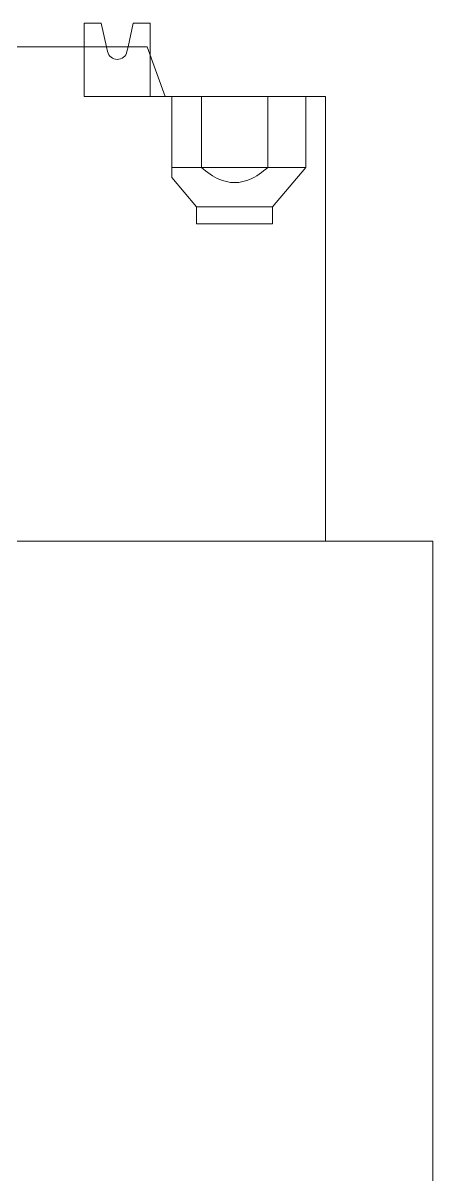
# Model space of a CAD drawing. Header units: millimetres. Extents: x 37984 to 70752, y 14140 to 37584.
# Drawn here: x 39344.62 to 39357.02, y 35735.02 to 35769.87 of the extents above; entities that cross this region are included whole.
import ezdxf

# ---------------------------------------------------------------- set-up
doc = ezdxf.new("R2010")
doc.units = ezdxf.units.MM
doc.set_wipeout_variables(frame=1)
doc.layers.add('000-PI-Oprema', color=30, linetype='Continuous', lineweight=5)

# ---------------------------------------------------------------- blocks, each defined once
blk = doc.blocks.new('P30_provjeriti')
at = {"layer": '000-PI-Oprema'}
for p, q in [((47328.167, 36714.819), (47328.683, 36714.819)), ((47328.167, 36714.819), (47328.167, 36714.099)), ((47328.167, 36714.819), (47328.167, 36714.819)), ((47328.167, 36714.819), (47328.167, 36714.819)), ((47328.683, 36714.819), (47328.683, 36714.819)), ((47328.683, 36714.819), (47328.842, 36714.099)), ((47328.683, 36714.819), (47328.683, 36714.819)), ((47329.492, 36714.099), (47329.652, 36714.819)), ((47329.652, 36714.819), (47329.652, 36714.819)), ((47329.652, 36714.819), (47330.167, 36714.819)), ((47329.652, 36714.819), (47329.652, 36714.819)), ((47330.167, 36714.819), (47330.167, 36713.836)), ((47330.167, 36714.819), (47330.167, 36714.819)), ((47330.167, 36714.819), (47330.167, 36714.819)), ((47321.413, 36714.099), (47330.071, 36714.099)), ((47328.167, 36714.099), (47328.167, 36714.099)), ((47328.167, 36714.099), (47328.167, 36712.599)), ((47328.167, 36714.099), (47328.167, 36714.099)), ((47328.167, 36714.099), (47328.167, 36714.099)), ((47328.167, 36714.099), (47328.167, 36714.099)), ((47328.167, 36714.099), (47328.167, 36714.099)), ((47328.167, 36714.099), (47328.167, 36714.099)), ((47328.842, 36714.099), (47328.874, 36713.954)), ((47328.874, 36713.954), (47328.874, 36713.954)), ((47328.874, 36713.954), (47328.874, 36713.954)), ((47329.46, 36713.954), (47329.492, 36714.099)), ((47329.46, 36713.954), (47329.46, 36713.954)), ((47329.46, 36713.954), (47329.46, 36713.954)), ((47330.617, 36712.599), (47330.071, 36714.099)), ((47330.071, 36714.099), (47330.071, 36714.099)), ((47330.071, 36714.099), (47330.071, 36714.099)), ((47330.071, 36714.099), (47330.071, 36714.099)), ((47330.167, 36713.836), (47330.167, 36712.599)), ((47328.167, 36712.599), (47328.167, 36712.599)), ((47328.167, 36712.599), (47330.617, 36712.599)), ((47328.167, 36712.599), (47328.167, 36712.599)), ((47328.167, 36712.599), (47328.167, 36712.599)), ((47328.167, 36712.599), (47328.167, 36712.599)), ((47330.167, 36712.599), (47330.167, 36712.599)), ((47330.167, 36712.599), (47330.167, 36712.599)), ((47335.462, 36712.599), (47330.617, 36712.599)), ((47330.617, 36712.599), (47330.617, 36712.599)), ((47330.617, 36712.599), (47330.617, 36712.599)), ((47330.617, 36712.599), (47330.617, 36712.599)), ((47330.817, 36712.599), (47330.817, 36710.449)), ((47330.817, 36712.599), (47330.817, 36712.599)), ((47330.817, 36712.599), (47330.817, 36712.599)), ((47331.711, 36712.599), (47331.711, 36710.449)), ((47333.724, 36712.599), (47333.724, 36710.449)), ((47334.867, 36712.599), (47334.867, 36710.449)), ((47334.867, 36712.599), (47334.867, 36710.449)), ((47335.462, 36712.599), (47335.462, 36712.599)), ((47330.817, 36710.449), (47334.867, 36710.449)), ((47330.817, 36710.449), (47334.867, 36710.449)), ((47331.711, 36710.449), (47330.817, 36710.449)), ((47330.817, 36710.402), (47330.817, 36710.449)), ((47334.867, 36710.449), (47330.817, 36710.449)), ((47330.817, 36710.355), (47330.817, 36710.402)), ((47330.817, 36710.311), (47330.817, 36710.355)), ((47331.711, 36710.449), (47331.775, 36710.396)), ((47331.775, 36710.396), (47331.841, 36710.344)), ((47331.841, 36710.344), (47331.908, 36710.294)), ((47333.527, 36710.294), (47333.594, 36710.344)), ((47333.594, 36710.344), (47333.659, 36710.396)), ((47333.659, 36710.396), (47333.724, 36710.449)), ((47334.867, 36710.449), (47333.724, 36710.449)), ((47334.867, 36710.449), (47333.867, 36709.258)), ((47330.817, 36710.268), (47330.817, 36710.311)), ((47330.817, 36710.227), (47330.817, 36710.268)), ((47330.817, 36710.188), (47330.817, 36710.227)), ((47330.817, 36710.151), (47330.817, 36710.188)), ((47330.817, 36710.151), (47330.817, 36710.151)), ((47330.817, 36710.151), (47331.567, 36709.258)), ((47330.817, 36710.151), (47330.817, 36710.151)), ((47331.908, 36710.294), (47331.977, 36710.246)), ((47331.977, 36710.246), (47332.047, 36710.201)), ((47332.047, 36710.201), (47332.12, 36710.159)), ((47332.12, 36710.159), (47332.194, 36710.121)), ((47332.194, 36710.121), (47332.27, 36710.086)), ((47332.27, 36710.086), (47332.348, 36710.056)), ((47332.348, 36710.056), (47332.428, 36710.031)), ((47332.428, 36710.031), (47332.51, 36710.012)), ((47332.51, 36710.012), (47332.592, 36709.998)), ((47332.592, 36709.998), (47332.676, 36709.992)), ((47332.676, 36709.992), (47332.759, 36709.992)), ((47332.759, 36709.992), (47332.843, 36709.998)), ((47332.843, 36709.998), (47332.925, 36710.012)), ((47332.925, 36710.012), (47333.007, 36710.031)), ((47333.007, 36710.031), (47333.086, 36710.056)), ((47333.086, 36710.056), (47333.164, 36710.086)), ((47333.164, 36710.086), (47333.241, 36710.121)), ((47333.241, 36710.121), (47333.315, 36710.159)), ((47333.315, 36710.159), (47333.387, 36710.201)), ((47333.387, 36710.201), (47333.458, 36710.246)), ((47333.458, 36710.246), (47333.527, 36710.294)), ((47331.567, 36709.258), (47333.867, 36709.258)), ((47333.867, 36709.258), (47331.567, 36709.258)), ((47331.567, 36709.258), (47331.567, 36708.749)), ((47331.567, 36709.258), (47331.567, 36709.258)), ((47333.867, 36709.258), (47331.567, 36709.258)), ((47331.567, 36709.258), (47331.567, 36709.258)), ((47331.567, 36709.258), (47333.867, 36709.258)), ((47333.867, 36709.258), (47333.867, 36709.258)), ((47333.867, 36709.258), (47333.867, 36708.749)), ((47333.867, 36709.258), (47333.867, 36709.258)), ((47331.567, 36708.749), (47331.567, 36708.749)), ((47333.867, 36708.749), (47331.567, 36708.749)), ((47331.567, 36708.749), (47331.567, 36708.749)), ((47333.867, 36708.749), (47333.867, 36708.749)), ((47333.867, 36708.749), (47333.867, 36708.749))]:
    blk.add_line(p, q, dxfattribs=at)
for start, end in [(192.5, 270), (270, 347.5)]:
    blk.add_arc((47329.167, 36714.019), 0.3, start, end, dxfattribs=at)
blk.add_wipeout([(47294.217, 36699.149), (47338.717, 36699.149), (47338.717, 36609.649), (47294.217, 36609.649)]).dxf.layer = '000-PI-Oprema'
for p, q in [((47335.462, 36699.149), (47335.462, 36712.599)), ((47338.717, 36699.149), (47294.217, 36699.149)), ((47335.462, 36699.149), (47335.462, 36699.149)), ((47338.717, 36699.149), (47338.717, 36699.149)), ((47338.717, 36676.901), (47338.717, 36699.149))]:
    blk.add_line(p, q, dxfattribs=at)

msp = doc.modelspace()

# ---------------------------------------------------------------- block references
at = {"layer": '000-PI-Oprema'}
msp.add_blockref('P30_provjeriti', (-7981.698, -944.946), dxfattribs=at)

doc.saveas('drawing.dxf')
